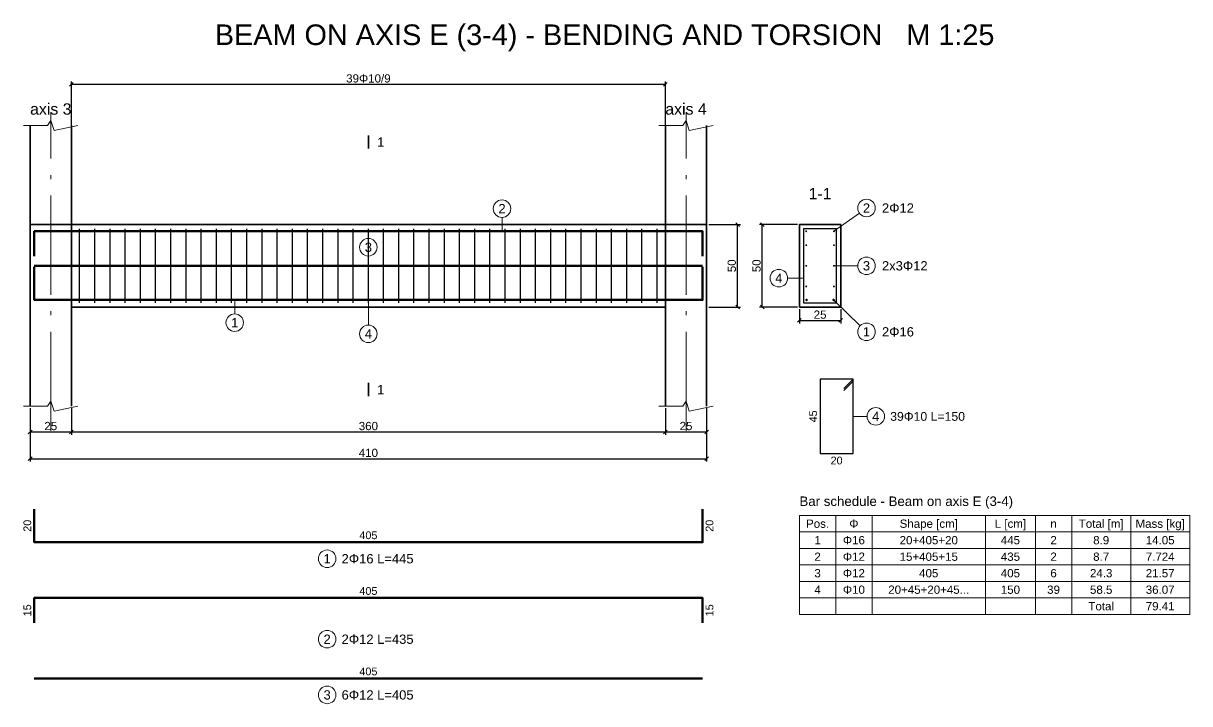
# Model space of a CAD drawing. Header units: millimetres. Extents: x -455 to 11942, y -2742 to 3320.
# Drawn here: x 721 to 1427, y -1831 to -1419 of the extents above; entities that cross this region are included whole.
import ezdxf
from ezdxf.enums import TextEntityAlignment as Align

# ---------------------------------------------------------------- set-up
doc = ezdxf.new("R2010")
doc.units = ezdxf.units.MM
doc.linetypes.add('RC_AXIS', pattern=[82.5, 60, -10, 2.5, -10])
doc.linetypes.add('RC_DASHED', pattern=[21, 15, -6])
for name, color, linetype, lineweight in [('D-AXIS', 2, 'RC_AXIS', 13), ('D-BARS', 1, 'Continuous', 50), ('D-CONCRETE', 7, 'Continuous', 35), ('D-DIM', 3, 'Continuous', 18), ('D-HIDDEN', 8, 'RC_DASHED', 13), ('D-LINKS', 5, 'Continuous', 25), ('D-TEXT', 7, 'Continuous', 18)]:
    doc.layers.add(name, color=color, linetype=linetype, lineweight=lineweight)
doc.styles.add('RC_TEXT', font='arial.ttf')
doc.dimstyles.new('RC_D25', dxfattribs={"dimtxt": 5, "dimasz": 2.25, "dimexe": 1.75, "dimexo": 1.25, "dimgap": 1, "dimtad": 1, "dimdec": 1, "dimdsep": 46, "dimtxsty": 'RC_TEXT', "dimblk": 'OBLIQUE', "dimcen": 2.5, "dimclrd": 3, "dimclre": 3, "dimclrt": 3, "dimazin": 3, "dimtfac": 1, "dimtmove": 2, "dimatfit": 3})

# ---------------------------------------------------------------- blocks, each defined once
blk = doc.blocks.new('_Oblique')
at = {"color": 0, "linetype": 'ByBlock', "lineweight": -2}
blk.add_line((-0.5, -0.5), (0.5, 0.5), dxfattribs=at)

msp = doc.modelspace()

# ---------------------------------------------------------------- hatches: boundary and pattern name
at = {"layer": 'D-BARS'}
h = msp.add_hatch(color=7, dxfattribs=at)
h.dxf.hatch_style = 1
edge = h.paths.add_edge_path()
edge.add_arc((1195.05, -1545.12), 0.6, 0, 360)
h = msp.add_hatch(color=7, dxfattribs=at)
h.dxf.hatch_style = 1
edge = h.paths.add_edge_path()
edge.add_arc((1211.85, -1545.12), 0.6, 0, 360)
h = msp.add_hatch(color=7, dxfattribs=at)
h.dxf.hatch_style = 1
edge = h.paths.add_edge_path()
edge.add_arc((1195.05, -1553.52), 0.6, 0, 360)
h = msp.add_hatch(color=7, dxfattribs=at)
h.dxf.hatch_style = 1
edge = h.paths.add_edge_path()
edge.add_arc((1211.85, -1553.52), 0.6, 0, 360)
h = msp.add_hatch(color=7, dxfattribs=at)
h.dxf.hatch_style = 1
edge = h.paths.add_edge_path()
edge.add_arc((1195.05, -1566.02), 0.6, 0, 360)
h = msp.add_hatch(color=7, dxfattribs=at)
h.dxf.hatch_style = 1
edge = h.paths.add_edge_path()
edge.add_arc((1211.85, -1566.02), 0.6, 0, 360)
h = msp.add_hatch(color=7, dxfattribs=at)
h.dxf.hatch_style = 1
edge = h.paths.add_edge_path()
edge.add_arc((1195.05, -1578.52), 0.6, 0, 360)
h = msp.add_hatch(color=7, dxfattribs=at)
h.dxf.hatch_style = 1
edge = h.paths.add_edge_path()
edge.add_arc((1211.85, -1578.52), 0.6, 0, 360)
h = msp.add_hatch(color=7, dxfattribs=at)
h.dxf.hatch_style = 1
edge = h.paths.add_edge_path()
edge.add_arc((1195.25, -1586.72), 0.8, 0, 360)
h = msp.add_hatch(color=7, dxfattribs=at)
h.dxf.hatch_style = 1
edge = h.paths.add_edge_path()
edge.add_arc((1211.65, -1586.72), 0.8, 0, 360)

# ---------------------------------------------------------------- linework, layer by layer
at = {"layer": 'D-AXIS'}
for p, q in [((737.2, -1666.02), (737.2, -1473.02)), ((1122.2, -1666.02), (1122.2, -1473.02))]:
    msp.add_line(p, q, dxfattribs=at)
at = {"layer": 'D-BARS'}
for points in [[(727.2, -1560.12), (727.2, -1545.12), (1132.2, -1545.12), (1132.2, -1560.12)], [(727.2, -1566.02), (1132.2, -1566.02)], [(727.2, -1566.72), (727.2, -1586.72), (1132.2, -1586.72), (1132.2, -1566.72)], [(727.2, -1713.52), (727.2, -1733.52), (1132.2, -1733.52), (1132.2, -1713.52)], [(727.2, -1782.27), (727.2, -1767.27), (1132.2, -1767.27), (1132.2, -1782.27)], [(727.2, -1816.02), (1132.2, -1816.02)]]:
    msp.add_lwpolyline(points, dxfattribs=at)
at = {"layer": 'D-CONCRETE'}
for p, q in [((724.7, -1651.02), (724.7, -1481.02)), ((749.7, -1651.02), (749.7, -1481.02)), ((1109.7, -1651.02), (1109.7, -1481.02)), ((1134.7, -1651.02), (1134.7, -1481.02)), ((929.7, -1495.02), (929.7, -1487.02)), ((724.7, -1541.02), (1134.7, -1541.02)), ((749.7, -1591.02), (1109.7, -1591.02)), ((929.7, -1645.02), (929.7, -1637.02))]:
    msp.add_line(p, q, dxfattribs=at)
msp.add_lwpolyline([(1190.95, -1591.02), (1215.95, -1591.02), (1215.95, -1541.02), (1190.95, -1541.02)], close=True, dxfattribs=at)
at = {"layer": 'D-HIDDEN'}
for points in [[(720.7, -1481.02), (735.2, -1481.02), (737.2, -1478.02), (739.2, -1484.02), (753.7, -1481.02)], [(1105.7, -1481.02), (1120.2, -1481.02), (1122.2, -1478.02), (1124.2, -1484.02), (1138.7, -1481.02)], [(720.7, -1651.02), (735.2, -1651.02), (737.2, -1648.02), (739.2, -1654.02), (753.7, -1651.02)], [(1105.7, -1651.02), (1120.2, -1651.02), (1122.2, -1648.02), (1124.2, -1654.02), (1138.7, -1651.02)]]:
    msp.add_lwpolyline(points, dxfattribs=at)
at = {"layer": 'D-LINKS'}
for p, q in [((754.7, -1588.52), (754.7, -1543.52)), ((763.91, -1588.52), (763.91, -1543.52)), ((773.12, -1588.52), (773.12, -1543.52)), ((782.33, -1588.52), (782.33, -1543.52)), ((791.54, -1588.52), (791.54, -1543.52)), ((800.75, -1588.52), (800.75, -1543.52)), ((809.96, -1588.52), (809.96, -1543.52)), ((819.17, -1588.52), (819.17, -1543.52)), ((828.38, -1588.52), (828.38, -1543.52)), ((837.59, -1588.52), (837.59, -1543.52)), ((846.8, -1588.52), (846.8, -1543.52)), ((856.01, -1588.52), (856.01, -1543.52)), ((865.22, -1588.52), (865.22, -1543.52)), ((874.43, -1588.52), (874.43, -1543.52)), ((883.65, -1588.52), (883.65, -1543.52)), ((892.86, -1588.52), (892.86, -1543.52)), ((902.07, -1588.52), (902.07, -1543.52)), ((911.28, -1588.52), (911.28, -1543.52)), ((920.49, -1588.52), (920.49, -1543.52)), ((929.7, -1588.52), (929.7, -1543.52)), ((938.91, -1588.52), (938.91, -1543.52)), ((948.12, -1588.52), (948.12, -1543.52)), ((957.33, -1588.52), (957.33, -1543.52)), ((966.54, -1588.52), (966.54, -1543.52)), ((975.75, -1588.52), (975.75, -1543.52)), ((984.96, -1588.52), (984.96, -1543.52)), ((994.17, -1588.52), (994.17, -1543.52)), ((1003.38, -1588.52), (1003.38, -1543.52)), ((1012.59, -1588.52), (1012.59, -1543.52)), ((1021.8, -1588.52), (1021.8, -1543.52)), ((1031.01, -1588.52), (1031.01, -1543.52)), ((1040.22, -1588.52), (1040.22, -1543.52)), ((1049.43, -1588.52), (1049.43, -1543.52)), ((1058.65, -1588.52), (1058.65, -1543.52)), ((1067.86, -1588.52), (1067.86, -1543.52)), ((1077.07, -1588.52), (1077.07, -1543.52)), ((1086.28, -1588.52), (1086.28, -1543.52)), ((1095.49, -1588.52), (1095.49, -1543.52)), ((1104.7, -1588.52), (1104.7, -1543.52)), ((1223.45, -1634.77), (1217.85, -1640.37)), ((1223.45, -1635.97), (1217.85, -1641.57))]:
    msp.add_line(p, q, dxfattribs=at)
for points in [[(1193.45, -1588.52), (1213.45, -1588.52), (1213.45, -1543.52), (1193.45, -1543.52)], [(1203.45, -1679.77), (1223.45, -1679.77), (1223.45, -1634.77), (1203.45, -1634.77)]]:
    msp.add_lwpolyline(points, close=True, dxfattribs=at)
at = {"layer": 'D-TEXT'}
for p, q in [((1010.7, -1536.68), (1010.7, -1545.12)), ((1227.25, -1534.11), (1211.85, -1545.12)), ((929.7, -1560.08), (929.7, -1566.02)), ((1226.26, -1566.02), (1211.85, -1566.02)), ((1183.76, -1573.52), (1193.45, -1573.52)), ((848.7, -1595.15), (848.7, -1586.72)), ((929.7, -1601.95), (929.7, -1585.52)), ((1227.76, -1602.32), (1211.65, -1586.72)), ((1231.89, -1657.27), (1223.45, -1657.27)), ((1190.95, -1717.27), (1427.45, -1717.27)), ((1190.95, -1717.27), (1190.95, -1777.27)), ((1212.95, -1717.27), (1212.95, -1777.27)), ((1234.95, -1717.27), (1234.95, -1777.27)), ((1303.7, -1717.27), (1303.7, -1777.27)), ((1333.95, -1717.27), (1333.95, -1777.27)), ((1355.95, -1717.27), (1355.95, -1777.27)), ((1391.7, -1717.27), (1391.7, -1777.27)), ((1427.45, -1717.27), (1427.45, -1777.27)), ((1190.95, -1727.27), (1427.45, -1727.27)), ((1190.95, -1737.27), (1427.45, -1737.27)), ((1190.95, -1747.27), (1427.45, -1747.27)), ((1190.95, -1757.27), (1427.45, -1757.27)), ((1190.95, -1767.27), (1427.45, -1767.27)), ((1190.95, -1777.27), (1427.45, -1777.27))]:
    msp.add_line(p, q, dxfattribs=at)
for centre in [(1010.7, -1531.37), (1231.57, -1531.02), (929.7, -1554.77), (1231.57, -1566.02), (1178.45, -1573.52), (848.7, -1600.47), (929.7, -1607.27), (1231.57, -1606.02), (1237.2, -1657.27), (904.7, -1743.52), (904.7, -1792.27), (904.7, -1826.02)]:
    msp.add_circle(centre, 5.31, dxfattribs=at)

# ---------------------------------------------------------------- texts
at = {"layer": 'D-TEXT', "style": 'RC_TEXT'}
for s, height, p in [('BEAM ON AXIS E (3-4) - BENDING AND TORSION   M 1:25', 12.5, (1072.87, -1426.02)), ('axis 3', 6.875, (737.2, -1471.02)), ('axis 4', 6.875, (1122.2, -1471.02)), ('1', 5.62, (937.2, -1491.02)), ('1-1', 6.875, (1203.45, -1522.27)), ('2', 5.62, (1010.7, -1531.37)), ('2', 5.62, (1231.57, -1531.02)), ('3', 5.62, (929.7, -1554.77)), ('3', 5.62, (1231.57, -1566.02)), ('4', 5.62, (1178.45, -1573.52)), ('1', 5.62, (848.7, -1600.47)), ('4', 5.62, (929.7, -1607.27)), ('1', 5.62, (1231.57, -1606.02)), ('1', 5.62, (937.2, -1641.02)), ('4', 5.62, (1237.2, -1657.27)), ('20', 4.688, (1213.45, -1683.99)), ('Pos.', 5, (1201.95, -1722.27)), ('Φ', 5, (1223.95, -1722.27)), ('Shape [cm]', 5, (1269.32, -1722.27)), ('L [cm]', 5, (1318.82, -1722.27)), ('n', 5, (1344.95, -1722.27)), ('Total [m]', 5, (1373.82, -1722.27)), ('Mass [kg]', 5, (1409.57, -1722.27)), ('405', 4.688, (929.7, -1729.3)), ('1', 5, (1201.95, -1732.27)), ('Φ16', 5, (1223.95, -1732.27)), ('20+405+20', 5, (1269.32, -1732.27)), ('445', 5, (1318.82, -1732.27)), ('2', 5, (1344.95, -1732.27)), ('8.9', 5, (1373.82, -1732.27)), ('14.05', 5, (1409.57, -1732.27)), ('1', 5.62, (904.7, -1743.52)), ('2', 5, (1201.95, -1742.27)), ('Φ12', 5, (1223.95, -1742.27)), ('15+405+15', 5, (1269.32, -1742.27)), ('435', 5, (1318.82, -1742.27)), ('2', 5, (1344.95, -1742.27)), ('8.7', 5, (1373.82, -1742.27)), ('7.724', 5, (1409.57, -1742.27)), ('3', 5, (1201.95, -1752.27)), ('Φ12', 5, (1223.95, -1752.27)), ('405', 5, (1269.32, -1752.27)), ('405', 5, (1318.82, -1752.27)), ('6', 5, (1344.95, -1752.27)), ('24.3', 5, (1373.82, -1752.27)), ('21.57', 5, (1409.57, -1752.27)), ('4', 5, (1201.95, -1762.27)), ('Φ10', 5, (1223.95, -1762.27)), ('20+45+20+45...', 5, (1269.32, -1762.27)), ('150', 5, (1318.82, -1762.27)), ('39', 5, (1344.95, -1762.27)), ('58.5', 5, (1373.82, -1762.27)), ('36.07', 5, (1409.57, -1762.27)), ('405', 4.688, (929.7, -1763.05)), ('Total', 5, (1373.82, -1772.27)), ('79.41', 5, (1409.57, -1772.27)), ('2', 5.62, (904.7, -1792.27)), ('405', 4.688, (929.7, -1811.8)), ('3', 5.62, (904.7, -1826.02))]:
    msp.add_text(s, height=height, dxfattribs=at).set_placement(p, align=Align.MIDDLE_CENTER)
for s, height, p in [('2Φ12', 5.625, (1240.95, -1531.02)), ('2x3Φ12', 5.625, (1240.95, -1566.02)), ('2Φ16', 5.625, (1240.95, -1606.02)), ('39Φ10 L=150', 5.3125, (1245.95, -1657.27)), ('2Φ16 L=445', 5.625, (913.45, -1743.52)), ('2Φ12 L=435', 5.625, (913.45, -1792.27)), ('6Φ12 L=405', 5.625, (913.45, -1826.02))]:
    msp.add_text(s, height=height, dxfattribs=at).set_placement(p, align=Align.MIDDLE_LEFT)
for s, rotation, p in [('45', 90, (1199.23, -1657.27)), ('20', -270, (722.98, -1723.52)), ('20', 90, (1136.42, -1723.52)), ('15', 90, (722.98, -1774.77)), ('15', -270, (1136.42, -1774.77))]:
    msp.add_text(s, height=4.688, rotation=rotation, dxfattribs=at).set_placement(p, align=Align.MIDDLE_CENTER)
msp.add_text('Bar schedule - Beam on axis E (3-4)', height=5.75, dxfattribs=at).set_placement((1190.95, -1713.27), align=Align.BOTTOM_LEFT)

# ---------------------------------------------------------------- dimensions: what is measured, and where the dimension line sits
at = {"layer": 'D-DIM'}
msp.add_linear_dim(base=(749.7, -1456.02), p1=(749.7, -1541.02), p2=(1109.7, -1541.02), text='39Φ10/9', dimstyle='RC_D25', dxfattribs=at).render()
for base, p1, p2 in [((1153.45, -1591.02), (1134.7, -1591.02), (1134.7, -1541.02)), ((1168.45, -1591.02), (1190.95, -1591.02), (1190.95, -1541.02))]:
    msp.add_linear_dim(base=base, p1=p1, p2=p2, angle=90, dimstyle='RC_D25', dxfattribs=at).render()
for base, p1, p2 in [((1190.95, -1599.14), (1190.95, -1591.02), (1215.95, -1591.02)), ((724.7, -1666.64), (724.7, -1651.02), (749.7, -1651.02)), ((724.7, -1682.89), (724.7, -1651.02), (1134.7, -1651.02)), ((749.7, -1666.64), (749.7, -1651.02), (1109.7, -1651.02)), ((1109.7, -1666.64), (1109.7, -1651.02), (1134.7, -1651.02))]:
    msp.add_linear_dim(base=base, p1=p1, p2=p2, dimstyle='RC_D25', dxfattribs=at).render()

doc.saveas('drawing.dxf')
